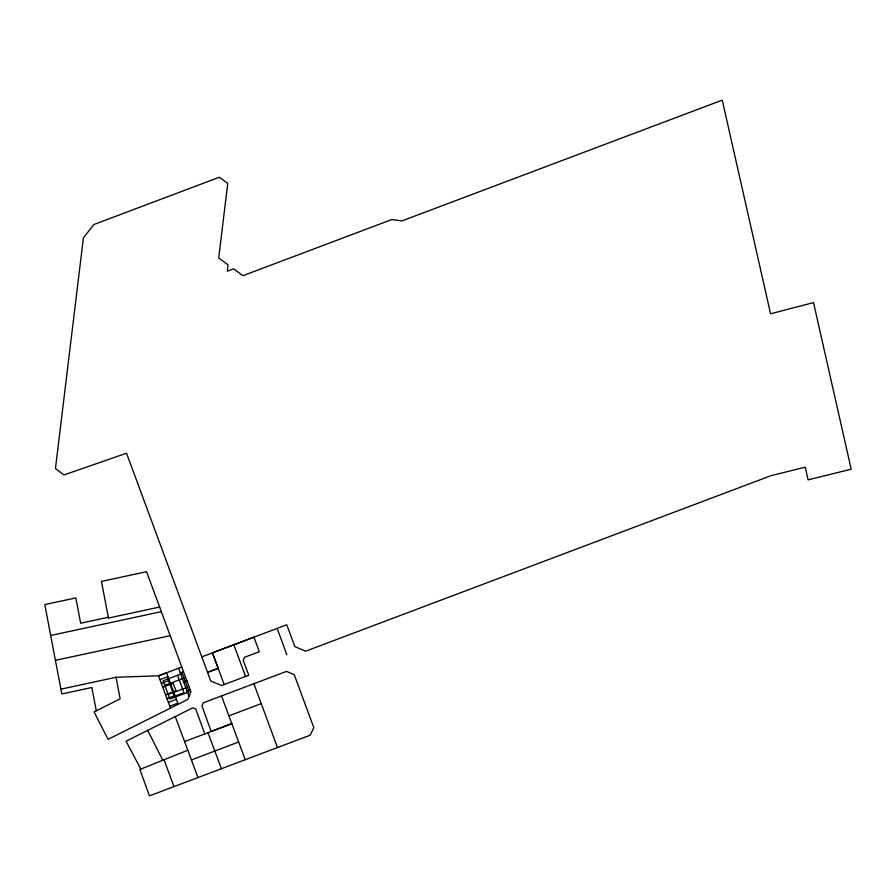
<?xml version="1.0" encoding="UTF-8"?>
<svg xmlns="http://www.w3.org/2000/svg" width="896" height="896" viewBox="0 0 896 896"><rect width="100%" height="100%" fill="white"/><g stroke="black" fill="none" stroke-linecap="round" stroke-linejoin="round"><path stroke-width="1.34" d="M204.77 733.914L195.776 709.016L192.651 707.885L126.056 741.205L140.818 769.07M184.576 741.586L231.818 723.632L211.176 731.472L201.902 705.802L203.381 702.778L286.552 671.384L294.213 674.61L313.835 727.709L310.139 735.224L149.453 795.861L139.877 769.474L187.79 750.21M191.408 759.931L238.65 741.978M218.187 668.349L207.536 672.358L218.187 668.349L212.475 652.848L253.938 637.179L259.314 651.717L244.664 657.238L243.197 660.24L248.774 675.27L221.525 685.552L210.728 680.982L126.538 453.208L63.986 474.936L55.451 468.518L83.418 237.81L93.901 224.526L219.318 177.24L227.741 183.389L218.702 258.037L228.099 264.824L227.326 271.197L233.61 268.822L242.962 275.677L391.888 219.52L401.901 220.92L722.254 100.139L770.56 313.79L813.523 302.59L851.2 469.213L808.125 479.864L805.246 467.186L771.098 475.642L305.637 651.19L294.818 646.598L286.754 624.781L201.79 656.869M181.798 667.05L158.547 675.808L116.077 677.275L60.906 689.158L61.813 693.952L91.851 687.49L96.286 710.797M159.958 679.616L167.966 676.592M180.275 672.818L183.49 671.608M161.358 683.413L169.378 680.389M164.819 685.362L184.061 678.093M162.758 687.221L173.186 683.29L175.997 690.883L165.57 694.814M183.646 681.934L186.85 680.725M168.179 694.478L187.432 687.21M166.97 698.611L174.989 695.587M187.018 691.051L190.221 689.842M168.381 702.408L176.4 699.384M169.781 706.216L177.8 703.192M228.906 715.837L261.24 703.629M116.077 677.275L120.131 698.846L94.08 711.894L108.035 739.357L187.701 699.485L190.949 691.802L146.574 571.715L101.472 581.426L108.45 618.061L159.634 607.051M50.68 635.488L161.336 611.654M55.406 660.33L170.206 635.678M147.683 730.374L162.646 759.853M162.03 760.11L164.013 759.741L173.981 786.598M207.973 732.704L221.413 768.701M221.502 695.946L245.246 759.707M175.28 716.565L197.96 777.56M277.144 628.421L286.877 654.763M253.893 683.715L277.48 747.555M233.834 644.762L245.56 676.458M212.475 652.848L224.179 684.555M178.595 668.259L189 696.416M177.542 675.293L183.971 692.698L174.35 696.326L167.922 678.922M178.192 704.245L166.566 672.795L158.547 675.819L170.475 708.098M108.45 618.061L108.304 617.266L80.64 623.224L75.824 597.912L44.8 604.598L60.906 689.158M182.358 673.478L163.106 680.747L169.893 699.093L189.134 691.835L182.358 673.478"/></g></svg>
